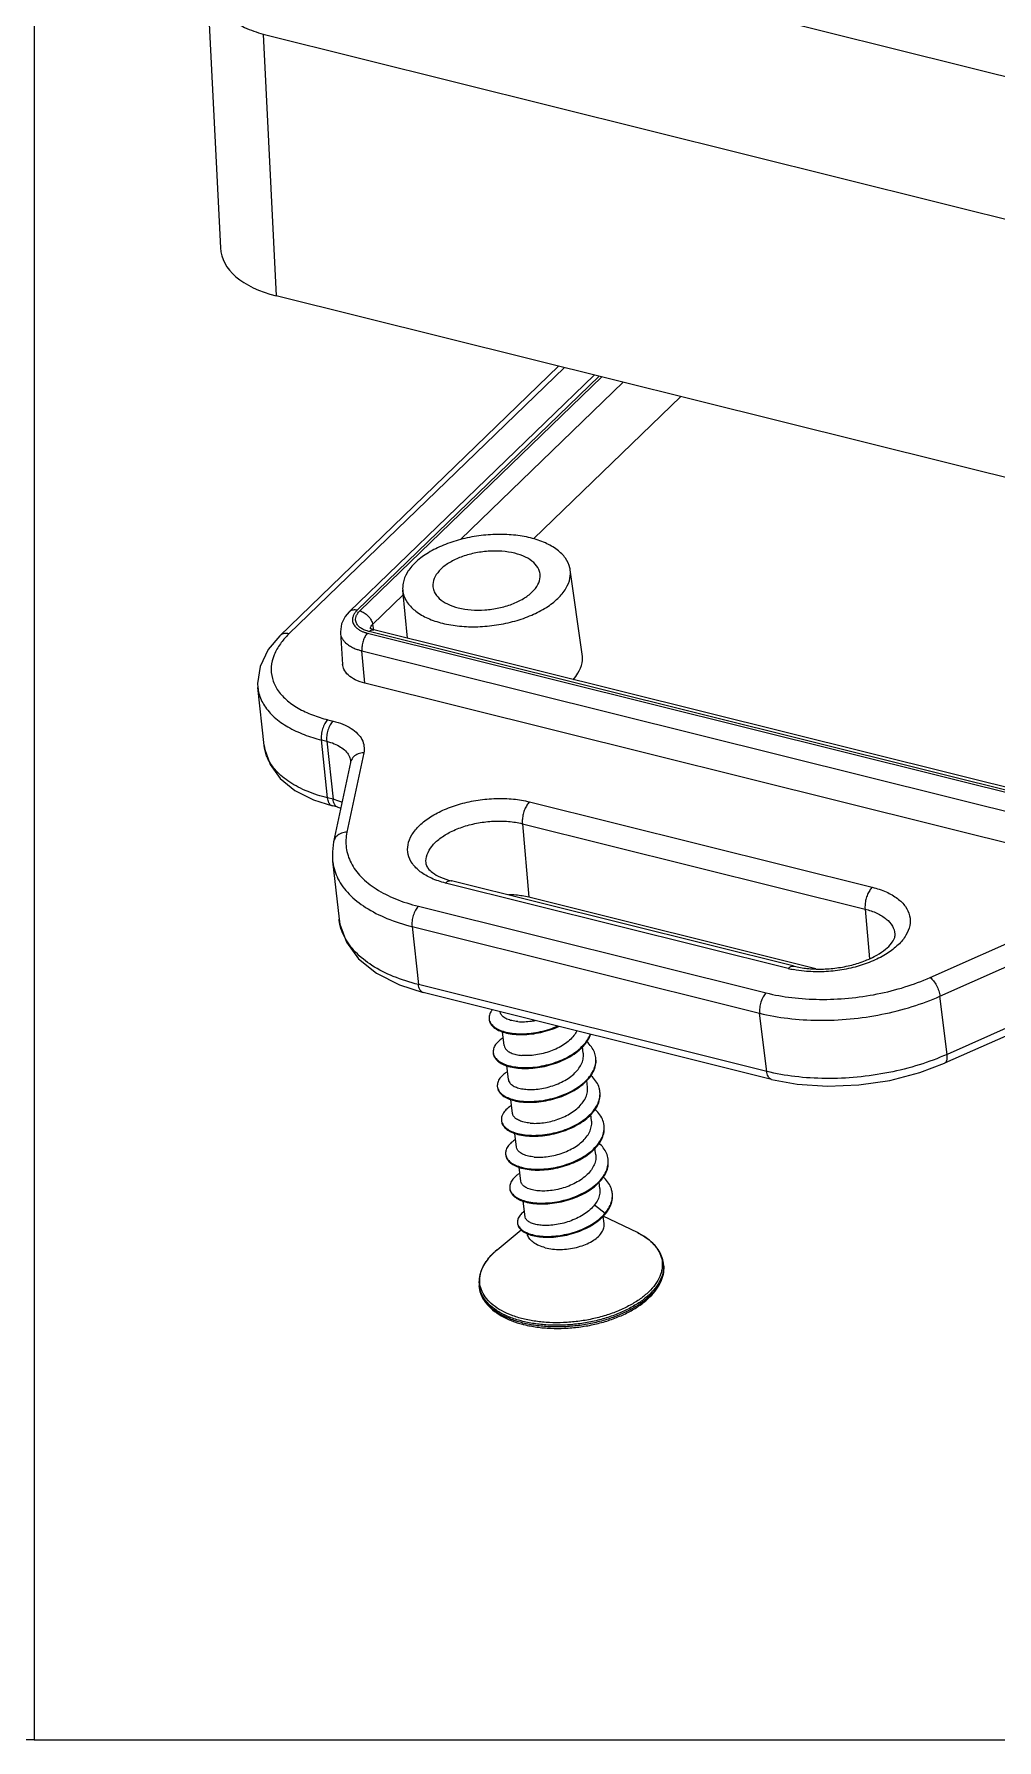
# Model space of a CAD drawing. Header units: millimetres. Extents: x 1786 to 3857, y -2202 to -1928.
# Drawn here: x 3327.5 to 3356, y -2078.5 to -2027.9 of the extents above; entities that cross this region are included whole.
import ezdxf

# ---------------------------------------------------------------- set-up
doc = ezdxf.new("R2010")
doc.units = ezdxf.units.MM
doc.layers.add('3_ALL_AXES', color=7, linetype='Continuous')

# ---------------------------------------------------------------- blocks, each defined once
blk = doc.blocks.new('*u238')
at = {"color": 7, "linetype": 'Continuous'}
for p, q in [((-21.062, 13.769, 0), (1.971, 8.027, 0)), ((-23.987, 11.312, 0), (-23.599, 3.513, 0)), ((-22.334, 9.854, 0), (0.698, 4.112, 0)), ((-22.334, 9.854, 0), (-21.948, 2.097, 0)), ((1.76, -3.814, 0), (-21.948, 2.097, 0)), ((-13.571, 0.008, 0), (-21.832, -7.983, 0)), ((-13.402, -0.034, 0), (-21.565, -7.93, 0)), ((-12.519, -0.254, 0), (-19.779, -7.277, 0)), ((-12.369, -0.291, 0), (-19.541, -7.229, 0)), ((-19.463, -7.248, 0), (-12.291, -0.311, 0)), ((-16.482, -5.134, 0), (-11.659, -0.468, 0)), ((-9.952, -0.894, 0), (-14.316, -5.115, 0)), ((-12.871, -8.535, 0), (-13.229, -6.031, 0)), ((-19.086, -7.653, 0), (-18.178, -6.775, 0)), ((-18.048, -8.059, 0), (-18.192, -6.637, 0)), ((-20.04, -7.893, 0), (-19.974, -8.833, 0)), ((-19.234, -7.91, 0), (4.468, -13.819, 0)), ((4.516, -13.772, 0), (-19.185, -7.863, 0)), ((-19.143, -7.776, 0), (-19.166, -7.763, 0)), ((-19.086, -7.653, 0), (-19.06, -7.811, 0)), ((4.654, -13.718, 0), (-19.048, -7.809, 0)), ((-19.403, -8.432, 0), (4.298, -14.341, 0)), ((-19.315, -9.391, 0), (-19.403, -8.432, 0)), ((-22.303, -11.239, 0), (-22.487, -9.519, 0)), ((4.387, -15.3, 0), (-19.315, -9.391, 0)), ((-20.415, -10.474, 0), (-20.256, -10.513, 0)), ((-20.605, -11.074, 0), (-20.446, -11.114, 0)), ((-20.42, -12.794, 0), (-20.605, -11.074, 0)), ((-20.446, -11.114, 0), (-20.256, -12.835, 0)), ((-19.349, -11.455, 0), (-19.847, -13.808, 0)), ((-19.743, -11.739, 0), (-20.241, -14.092, 0)), ((-20.833, -12.854, 0), (-20.279, -13.03, 0)), ((-20.256, -12.835, 0), (-20.42, -12.794, 0)), ((-20.115, -13.071, 0), (-20.279, -13.03, 0)), ((-20.115, -13.071, 0), (-20.031, -13.098, 0)), ((-14.435, -12.909, 0), (-4.277, -15.442, 0)), ((-14.647, -13.558, 0), (-4.489, -16.091, 0)), ((-14.647, -13.558, 0), (-14.458, -15.739, 0)), ((-20.271, -14.669, 0), (-20.08, -16.39, 0)), ((-6.765, -17.849, 0), (-16.924, -15.317, 0)), ((-6.593, -17.783, 0), (-16.752, -15.25, 0)), ((-17.729, -16.006, 0), (-7.424, -18.575, 0)), ((-5.947, -17.861, 0), (-14.458, -15.739, 0)), ((-4.489, -16.091, 0), (-4.362, -17.56, 0)), ((-20.08, -16.39, 0), (-20.081, -16.388, 0)), ((-17.918, -16.607, 0), (-7.614, -19.176, 0)), ((-17.918, -16.607, 0), (-17.728, -18.329, 0)), ((-2.561, -18.118, 0), (1.014, -16.532, 0)), ((-2.269, -18.673, 0), (1.305, -17.087, 0)), ((-18.288, -18.34, 0), (-17.587, -18.565, 0)), ((-7.404, -20.902, 0), (-17.728, -18.329, 0)), ((-7.263, -21.138, 0), (-17.587, -18.565, 0)), ((-2.059, -20.399, 0), (-2.269, -18.673, 0)), ((-7.404, -20.902, 0), (-7.614, -19.176, 0)), ((1.445, -19.072, 0), (-2.13, -20.658, 0)), ((1.515, -18.813, 0), (-2.059, -20.399, 0)), ((-12.506, -24.859, 0), (-12.189, -25.102, 0)), ((-12.189, -25.102, 0), (-12.186, -25.127, 0))]:
    blk.add_line(p, q, dxfattribs=at)
at = {"color": 7, "linetype": 'Continuous', "elevation": 0}
for points in [[(-19.779, -7.277), (-19.897, -7.413), (-20.008, -7.634), (-20.041, -7.864), (-20.04, -7.893)], [(-21.832, -7.983), (-22.18, -8.395), (-22.423, -8.894), (-22.495, -9.402), (-22.487, -9.522)], [(-19.048, -7.809), (-19.073, -7.803), (-19.143, -7.776)], [(-22.303, -11.236), (-22.285, -11.356), (-22.126, -11.807), (-21.823, -12.219), (-21.386, -12.573), (-20.833, -12.854)], [(-19.74, -11.695), (-19.74, -11.723), (-19.743, -11.739)], [(-20.241, -14.092), (-20.279, -14.388), (-20.271, -14.669)], [(-20.081, -16.388), (-20.058, -16.538), (-19.864, -17.073), (-19.501, -17.564), (-18.974, -17.991), (-18.288, -18.34)], [(-7.263, -21.138), (-6.497, -21.281), (-5.599, -21.343), (-4.675, -21.305), (-3.756, -21.169), (-2.87, -20.939), (-2.13, -20.658)]]:
    blk.add_lwpolyline(points, dxfattribs=at)
at = {"color": 7, "linetype": 'Continuous'}
for centre, radius, start, end in [((-18.932, -6.847, 0), 1.047, 255.5345, 256.0016), ((-19.44, -11.802, 0), 0.309, 160.2755, 168.1949), ((-6.019, -14.851, 0), 3.09, 256.0198, 258.9553), ((-15.357, -19.314, 0), 0.278, 186.7549, 194.644), ((-15.245, -20.318, 0), 0.268, 186.9282, 192.1784), ((-13.082, -20.564, 0), 0.614, 4.6532, 6.9995), ((-15.103, -21.319, 0), 0.288, 187.1594, 192.1282), ((-12.975, -21.57, 0), 0.631, 4.6816, 6.974), ((-14.984, -22.325, 0), 0.283, 186.8411, 197.2381), ((-12.853, -22.573, 0), 0.631, 4.6365, 6.9169), ((-14.878, -23.331, 0), 0.267, 186.7772, 192.075), ((-12.713, -23.575, 0), 0.614, 4.6428, 6.9661), ((-14.741, -24.331, 0), 0.282, 187.1636, 192.1992), ((-12.601, -24.581, 0), 0.624, 1.724, 7.0026), ((-13.113, -24.332, 0), 1.203, 319.4745, 320.2192), ((-13.108, -24.359, 0), 1.2, 320.2183, 321.1239), ((-14.539, -25.362, 0), 0.254, 187.1377, 192.7807), ((-14.86, -27.164, 0), 1.061, 156.5211, 156.7611), ((-14.527, -27.359, 0), 1.448, 141.9547, 145.5692), ((-11.255, -26.687, 0), 0.793, 3.4027, 6.9283), ((-15.151, -27.163, 0), 0.782, 186.9356, 190.4967), ((-13.79, -25.158, 0), 3.351, 255.3074, 256.0025)]:
    blk.add_arc(centre, radius, start, end, dxfattribs=at)
blk.add_ellipse((-20.112, 3.866, 0), major_axis=(3.48, 0.426), ratio=0.537148, start_param=3.102858, end_param=4.092293, dxfattribs=at)
for points, start_tangent, end_tangent in [([(-23.987, 11.311, 0), (-23.986, 11.296, 0), (-23.895, 10.939, 0), (-23.674, 10.605, 0), (-23.33, 10.305, 0), (-22.878, 10.051, 0), (-22.334, 9.854, 0)], (0.049824, -0.998758), (0.961376, -0.275237)), ([(-14.402, -5.085, 0), (-14.906, -5, 0), (-15.451, -4.982, 0), (-16.006, -5.032, 0), (-16.55, -5.149, 0), (-17.047, -5.325, 0), (-17.482, -5.554, 0), (-17.825, -5.821, 0), (-18.062, -6.115, 0), (-18.182, -6.423, 0), (-18.192, -6.637, 0)], (-0.9703, 0.241905), (0.098156, -0.995171)), ([(-14.873, -5.54, 0), (-15.252, -5.48, 0), (-15.662, -5.48, 0), (-16.075, -5.538, 0), (-16.464, -5.652, 0), (-16.801, -5.813, 0), (-17.063, -6.011, 0), (-17.233, -6.232, 0), (-17.3, -6.461, 0), (-17.298, -6.533, 0)], (-0.9703, 0.241905), (0.104394, -0.994536)), ([(-14.122, -6.146, 0), (-14.16, -6.016, 0), (-14.307, -5.817, 0), (-14.551, -5.655, 0), (-14.873, -5.54, 0)], (-0.14401, 0.989576), (-0.9703, 0.241905)), ([(-13.229, -6.031, 0), (-13.24, -5.974, 0), (-13.368, -5.689, 0), (-13.613, -5.44, 0), (-13.965, -5.234, 0), (-14.402, -5.085, 0)], (-0.138989, 0.990294), (-0.9703, 0.241905)), ([(-17.015, -7.612, 0), (-16.512, -7.698, 0), (-15.966, -7.716, 0), (-15.412, -7.666, 0), (-14.867, -7.549, 0), (-14.37, -7.373, 0), (-13.936, -7.144, 0), (-13.592, -6.877, 0), (-13.355, -6.582, 0), (-13.235, -6.275, 0), (-13.229, -6.031, 0)], (0.9703, -0.241905), (-0.138989, 0.990294)), ([(-17.298, -6.533, 0), (-17.258, -6.682, 0), (-17.11, -6.88, 0), (-16.867, -7.043, 0), (-16.545, -7.158, 0)], (0.104394, -0.994536), (0.9703, -0.241905)), ([(-16.545, -7.158, 0), (-16.166, -7.217, 0), (-15.755, -7.218, 0), (-15.342, -7.16, 0), (-14.954, -7.046, 0), (-14.617, -6.884, 0), (-14.354, -6.687, 0), (-14.184, -6.466, 0), (-14.118, -6.237, 0), (-14.122, -6.146, 0)], (0.9703, -0.241905), (-0.14401, 0.989576)), ([(-18.192, -6.637, 0), (-18.178, -6.724, 0), (-18.049, -7.009, 0), (-17.804, -7.258, 0), (-17.453, -7.464, 0), (-17.015, -7.612, 0)], (0.098156, -0.995171), (0.9703, -0.241905)), ([(-19.541, -7.229, 0), (-19.665, -7.222, 0), (-19.764, -7.264, 0), (-19.779, -7.276, 0)], (-0.9703, 0.241905), (-0.714728, -0.699402)), ([(-19.541, -7.229, 0), (-19.567, -7.255, 0), (-19.592, -7.284, 0), (-19.617, -7.317, 0), (-19.639, -7.353, 0), (-19.658, -7.394, 0), (-19.673, -7.438, 0), (-19.681, -7.486, 0), (-19.681, -7.539, 0), (-19.67, -7.595, 0), (-19.646, -7.649, 0), (-19.613, -7.699, 0), (-19.575, -7.74, 0), (-19.535, -7.774, 0), (-19.494, -7.803, 0), (-19.453, -7.827, 0), (-19.413, -7.847, 0), (-19.373, -7.865, 0), (-19.335, -7.879, 0), (-19.3, -7.891, 0), (-19.266, -7.901, 0), (-19.234, -7.91, 0)], (-0.718753, -0.695265), (0.9703, -0.241904)), ([(-19.194, -7.861, 0), (-19.251, -7.844, 0), (-19.312, -7.822, 0), (-19.369, -7.796, 0), (-19.419, -7.767, 0), (-19.462, -7.737, 0), (-19.502, -7.701, 0), (-19.538, -7.66, 0), (-19.567, -7.611, 0), (-19.585, -7.554, 0), (-19.59, -7.49, 0), (-19.576, -7.417, 0), (-19.536, -7.335, 0), (-19.463, -7.248, 0)], (-0.968296, 0.249807), (0.718684, 0.695337)), ([(-19.463, -7.248, 0), (-19.334, -7.304, 0), (-19.218, -7.4, 0), (-19.131, -7.522, 0), (-19.086, -7.653, 0)], (0.9703, -0.241905), (0.162235, -0.986752)), ([(-21.714, -8.087, 0), (-21.819, -8.221, 0), (-22.005, -8.553, 0), (-22.089, -8.904, 0), (-22.057, -9.251, 0), (-21.91, -9.576, 0), (-21.652, -9.874, 0), (-21.294, -10.131, 0), (-20.867, -10.333, 0), (-20.415, -10.474, 0)], (-0.651403, -0.758732), (0.970289, -0.241951)), ([(-21.565, -7.93, 0), (-21.707, -7.922, 0), (-21.82, -7.972, 0), (-21.832, -7.983, 0)], (-0.9703, 0.241905), (-0.715041, -0.699082)), ([(-21.565, -7.93, 0), (-21.714, -8.087, 0)], (-0.718703, -0.695317), (-0.651403, -0.758732)), ([(-20.04, -7.893, 0), (-20.039, -7.905, 0), (-20.023, -7.985, 0), (-19.989, -8.062, 0), (-19.942, -8.132, 0), (-19.888, -8.191, 0), (-19.831, -8.239, 0), (-19.773, -8.28, 0), (-19.715, -8.314, 0), (-19.657, -8.343, 0), (-19.601, -8.368, 0), (-19.548, -8.388, 0), (-19.497, -8.405, 0), (-19.449, -8.42, 0), (-19.403, -8.432, 0)], (0.070741, -0.997495), (0.9703, -0.241904)), ([(-19.234, -7.91, 0), (-19.309, -8.009, 0), (-19.367, -8.142, 0), (-19.4, -8.29, 0), (-19.403, -8.432, 0)], (-0.718749, -0.695269), (0.091956, -0.995763)), ([(-19.185, -7.863, 0), (-19.105, -7.812, 0), (-19.048, -7.81, 0)], (0.71875, 0.695269), (0.976139, -0.217145)), ([(-19.153, -7.771, 0), (-19.146, -7.743, 0)], (0.132641, 0.991164), (0.316513, 0.948588)), ([(-19.146, -7.743, 0), (-19.125, -7.7, 0), (-19.086, -7.653, 0)], (0.316513, 0.948588), (0.718815, 0.695201)), ([(-13.138, -9.288, 0), (-12.999, -9.097, 0), (-12.877, -8.784, 0), (-12.871, -8.534, 0)], (0.65406, 0.756443), (-0.138989, 0.990294)), ([(-19.315, -9.391, 0), (-19.598, -9.29, 0), (-19.81, -9.148, 0), (-19.938, -8.976, 0), (-19.974, -8.833, 0)], (-0.9703, 0.241905), (-0.074454, 0.997224)), ([(-22.487, -9.522, 0), (-22.455, -9.695, 0), (-22.29, -10.061, 0), (-21.999, -10.397, 0), (-21.596, -10.687, 0), (-21.114, -10.915, 0), (-20.605, -11.074, 0)], (0.108851, -0.994058), (0.970078, -0.242793)), ([(-20.415, -10.474, 0), (-20.501, -10.589, 0), (-20.567, -10.743, 0), (-20.604, -10.913, 0), (-20.605, -11.074, 0)], (-0.718749, -0.695269), (0.115215, -0.993341)), ([(-20.256, -10.513, 0), (-20.342, -10.628, 0), (-20.409, -10.782, 0), (-20.445, -10.953, 0), (-20.446, -11.114, 0)], (-0.718749, -0.695269), (0.115215, -0.993341)), ([(-20.256, -10.513, 0), (-19.965, -10.608, 0), (-19.719, -10.735, 0), (-19.529, -10.889, 0), (-19.401, -11.064, 0), (-19.341, -11.256, 0), (-19.349, -11.455, 0)], (0.97027, -0.242026), (-0.206908, -0.97836)), ([(-20.446, -11.114, 0), (-20.221, -11.186, 0), (-20.033, -11.284, 0), (-19.887, -11.402, 0), (-19.788, -11.537, 0), (-19.742, -11.684, 0), (-19.74, -11.695, 0)], (0.970659, -0.240459), (0.109073, -0.994034)), ([(-22.226, -11.548, 0), (-22.302, -11.239, 0)], (-0.366167, 0.930549), (-0.108422, 0.994105)), ([(-20.42, -12.794, 0), (-21.021, -12.598, 0), (-21.543, -12.326, 0), (-21.945, -11.988, 0), (-22.203, -11.603, 0), (-22.226, -11.548, 0)], (-0.970054, 0.242888), (-0.366167, 0.930549)), ([(-19.349, -11.455, 0), (-19.515, -11.487, 0), (-19.648, -11.571, 0), (-19.73, -11.695, 0), (-19.731, -11.697, 0)], (-0.999745, -0.022599), (-0.33803, -0.941135)), ([(-20.279, -13.029, 0), (-20.308, -13.019, 0), (-20.381, -12.937, 0), (-20.42, -12.794, 0)], (-0.975833, 0.21852), (-0.115215, 0.993341)), ([(-19.993, -12.924, 0), (-20.031, -12.908, 0), (-20.256, -12.835, 0)], (-0.913023, 0.407908), (-0.9707, 0.240295)), ([(-20.217, -12.978, 0), (-20.256, -12.835, 0)], (-0.447606, 0.894231), (-0.115215, 0.993341)), ([(-20.115, -13.07, 0), (-20.144, -13.06, 0), (-20.217, -12.978, 0)], (-0.975832, 0.218521), (-0.447606, 0.894231)), ([(-16.924, -15.317, 0), (-17.338, -15.176, 0), (-17.673, -14.981, 0), (-17.908, -14.742, 0), (-18.031, -14.472, 0), (-18.036, -14.183, 0), (-17.922, -13.891, 0), (-17.695, -13.61, 0), (-17.367, -13.355, 0), (-16.954, -13.137, 0), (-16.477, -12.969, 0), (-15.96, -12.858, 0), (-15.429, -12.81, 0), (-14.91, -12.828, 0), (-14.435, -12.909, 0)], (-0.9703, 0.241905), (0.9703, -0.241905)), ([(-14.435, -12.909, 0), (-14.51, -13.004, 0), (-14.575, -13.128, 0), (-14.621, -13.271, 0), (-14.646, -13.419, 0), (-14.647, -13.558, 0)], (-0.718749, -0.695269), (0.086257, -0.996273)), ([(-17.494, -14.771, 0), (-17.501, -14.723, 0), (-17.469, -14.475, 0), (-17.331, -14.23, 0), (-17.094, -14, 0), (-16.772, -13.801, 0), (-16.383, -13.642, 0), (-15.951, -13.534, 0), (-15.5, -13.482, 0), (-15.057, -13.491, 0), (-14.647, -13.558, 0)], (-0.185631, 0.98262), (0.9703, -0.241905)), ([(-19.847, -13.808, 0), (-20.012, -13.841, 0), (-20.146, -13.925, 0), (-20.228, -14.048, 0), (-20.241, -14.092, 0)], (-0.999745, -0.022599), (-0.205048, -0.978752)), ([(-19.847, -13.808, 0), (-19.866, -14.271, 0), (-19.725, -14.718, 0), (-19.426, -15.13, 0), (-18.98, -15.491, 0), (-18.406, -15.787, 0), (-17.729, -16.006, 0)], (-0.206795, -0.978384), (0.970281, -0.241983)), ([(-20.271, -14.669, 0), (-20.267, -14.701, 0), (-20.112, -15.191, 0), (-19.783, -15.644, 0), (-19.293, -16.04, 0), (-18.663, -16.365, 0), (-17.918, -16.607, 0)], (0.109183, -0.994022), (0.970185, -0.242366)), ([(-17.494, -14.771, 0), (-17.444, -14.878, 0), (-17.309, -15.009, 0), (-17.078, -15.14, 0), (-16.752, -15.25, 0)], (0.182551, -0.983196), (0.9703, -0.241905)), ([(-16.924, -15.317, 0), (-16.843, -15.26, 0), (-16.765, -15.247, 0), (-16.752, -15.25, 0)], (0.718749, 0.695269), (0.967225, -0.253921)), ([(-14.458, -15.739, 0), (-14.84, -15.676, 0), (-15.06, -15.665, 0)], (-0.9703, 0.241905), (-0.999915, 0.013059)), ([(-4.277, -15.442, 0), (-3.862, -15.582, 0), (-3.527, -15.778, 0), (-3.292, -16.016, 0), (-3.169, -16.287, 0), (-3.165, -16.575, 0), (-3.278, -16.867, 0), (-3.505, -17.148, 0), (-3.833, -17.404, 0), (-4.246, -17.621, 0), (-4.723, -17.79, 0), (-5.24, -17.901, 0), (-5.771, -17.948, 0), (-6.29, -17.931, 0), (-6.611, -17.884, 0)], (0.9703, -0.241905), (-0.981416, 0.191894)), ([(-4.277, -15.442, 0), (-4.352, -15.537, 0), (-4.417, -15.661, 0), (-4.463, -15.803, 0), (-4.488, -15.951, 0), (-4.489, -16.091, 0)], (-0.718749, -0.695269), (0.086257, -0.996273)), ([(-17.729, -16.006, 0), (-17.815, -16.121, 0), (-17.881, -16.276, 0), (-17.917, -16.446, 0), (-17.918, -16.607, 0)], (-0.718749, -0.695269), (0.115215, -0.993341)), ([(-4.489, -16.091, 0), (-4.136, -16.213, 0), (-3.861, -16.384, 0), (-3.68, -16.593, 0), (-3.603, -16.829, 0), (-3.601, -16.848, 0)], (0.9703, -0.241905), (0.05798, -0.998318)), ([(-17.728, -18.329, 0), (-18.473, -18.086, 0), (-19.104, -17.761, 0), (-19.593, -17.365, 0), (-19.921, -16.913, 0), (-20.077, -16.422, 0), (-20.08, -16.39, 0)], (-0.970173, 0.242415), (-0.109005, 0.994041)), ([(-6.593, -17.783, 0), (-6.211, -17.849, 0), (-5.78, -17.868, 0), (-5.328, -17.834, 0), (-4.885, -17.748, 0), (-4.48, -17.617, 0), (-4.139, -17.454, 0), (-3.879, -17.276, 0), (-3.708, -17.104, 0), (-3.62, -16.955, 0), (-3.601, -16.848, 0)], (0.9703, -0.241905), (-0.059281, 0.998241)), ([(-7.424, -18.575, 0), (-6.663, -18.714, 0), (-5.839, -18.767, 0), (-4.982, -18.731, 0), (-4.128, -18.607, 0), (-3.31, -18.399, 0), (-2.561, -18.118, 0)], (0.970319, -0.241828), (0.914081, 0.405532)), ([(-6.765, -17.849, 0), (-6.685, -17.793, 0), (-6.607, -17.78, 0), (-6.594, -17.783, 0)], (0.718749, 0.695269), (0.967225, -0.253921)), ([(-2.561, -18.118, 0), (-2.464, -18.216, 0), (-2.374, -18.355, 0), (-2.306, -18.516, 0), (-2.269, -18.673, 0)], (0.803454, -0.595367), (0.126194, -0.992006)), ([(-17.587, -18.564, 0), (-17.616, -18.553, 0), (-17.689, -18.471, 0), (-17.728, -18.328, 0)], (-0.975832, 0.21852), (-0.115215, 0.993341)), ([(-7.424, -18.575, 0), (-7.51, -18.69, 0), (-7.576, -18.845, 0), (-7.612, -19.015, 0), (-7.613, -19.176, 0)], (-0.718749, -0.695269), (0.115215, -0.993341)), ([(-7.614, -19.176, 0), (-6.777, -19.328, 0), (-5.871, -19.387, 0), (-4.931, -19.347, 0), (-3.993, -19.21, 0), (-3.094, -18.982, 0), (-2.269, -18.673, 0)], (0.970415, -0.241445), (0.914237, 0.405179)), ([(-15.538, -19.073, 0), (-15.585, -19.14, 0), (-15.631, -19.264, 0), (-15.633, -19.346, 0)], (-0.636065, -0.771636), (0.11822, -0.992987)), ([(-14.785, -19.425, 0), (-14.958, -19.398, 0), (-15.103, -19.35, 0), (-15.214, -19.285, 0), (-15.282, -19.207, 0), (-15.307, -19.135, 0)], (-0.996245, 0.086581), (-0.126151, 0.992011)), ([(-15.63, -19.372, 0), (-15.623, -19.409, 0), (-15.567, -19.522, 0), (-15.461, -19.621, 0), (-15.31, -19.704, 0), (-15.119, -19.765, 0), (-14.894, -19.801, 0), (-14.644, -19.811, 0), (-14.378, -19.793, 0), (-14.104, -19.747, 0), (-13.833, -19.672, 0), (-13.573, -19.572, 0), (-13.565, -19.568, 0)], (0.11822, -0.992987), (0.909838, 0.414965)), ([(-15.626, -19.384, 0), (-15.57, -19.497, 0), (-15.464, -19.596, 0), (-15.313, -19.678, 0), (-15.122, -19.74, 0), (-14.897, -19.776, 0), (-14.648, -19.786, 0), (-14.381, -19.768, 0), (-14.107, -19.722, 0), (-13.836, -19.647, 0), (-13.604, -19.559, 0)], (0.253453, -0.967348), (0.916277, 0.400545)), ([(-14.785, -19.425, 0), (-14.587, -19.43, 0), (-14.374, -19.411, 0), (-14.272, -19.394, 0)], (0.996245, -0.086581), (0.982095, 0.188384)), ([(-13.029, -19.701, 0), (-13.117, -19.837, 0), (-13.247, -19.977, 0), (-13.414, -20.105, 0), (-13.607, -20.216, 0), (-13.814, -20.305, 0), (-14.029, -20.371, 0), (-14.25, -20.414, 0), (-14.465, -20.434, 0), (-14.662, -20.429, 0)], (-0.454378, -0.890809), (-0.996245, 0.086581)), ([(-15.214, -19.906, 0), (-15.328, -19.989, 0), (-15.439, -20.108, 0), (-15.5, -20.231, 0), (-15.511, -20.35, 0)], (-0.843977, -0.536379), (0.120571, -0.992705)), ([(-15.508, -20.376, 0), (-15.508, -20.378, 0), (-15.466, -20.493, 0), (-15.375, -20.597, 0), (-15.237, -20.685, 0), (-15.057, -20.753, 0), (-14.842, -20.797, 0), (-14.598, -20.815, 0), (-14.336, -20.806, 0), (-14.063, -20.768, 0), (-13.79, -20.701, 0), (-13.526, -20.608, 0), (-13.28, -20.49, 0), (-13.061, -20.351, 0), (-12.877, -20.194, 0), (-12.734, -20.023, 0), (-12.638, -19.843, 0), (-12.623, -19.803, 0)], (0.120571, -0.992705), (0.31621, 0.948689)), ([(-15.507, -20.375, 0), (-15.469, -20.468, 0), (-15.378, -20.572, 0), (-15.24, -20.66, 0), (-15.06, -20.728, 0), (-14.845, -20.772, 0), (-14.601, -20.79, 0), (-14.339, -20.781, 0), (-14.066, -20.742, 0), (-13.793, -20.676, 0), (-13.529, -20.583, 0), (-13.283, -20.465, 0), (-13.064, -20.326, 0), (-12.88, -20.168, 0), (-12.737, -19.998, 0), (-12.641, -19.818, 0), (-12.634, -19.8, 0)], (0.210191, -0.97766), (0.344961, 0.938617)), ([(-15.184, -20.139, 0), (-15.16, -20.212, 0), (-15.091, -20.29, 0), (-14.981, -20.355, 0), (-14.836, -20.402, 0), (-14.662, -20.429, 0)], (0.126116, -0.992016), (0.996245, -0.086581)), ([(-12.472, -20.489, 0), (-12.51, -20.336, 0), (-12.602, -20.17, 0), (-12.736, -20.024, 0)], (-0.121772, 0.992558), (-0.748187, 0.663488)), ([(-15.385, -21.38, 0), (-15.361, -21.464, 0), (-15.285, -21.572, 0), (-15.16, -21.665, 0), (-14.992, -21.739, 0), (-14.786, -21.791, 0), (-14.551, -21.817, 0), (-14.293, -21.815, 0), (-14.022, -21.786, 0), (-13.748, -21.728, 0), (-13.48, -21.643, 0), (-13.228, -21.532, 0), (-13.001, -21.398, 0), (-12.805, -21.246, 0), (-12.65, -21.079, 0), (-12.539, -20.901, 0), (-12.477, -20.719, 0), (-12.466, -20.537, 0), (-12.469, -20.514, 0)], (0.124405, -0.992232), (-0.121772, 0.992558)), ([(-15.384, -21.379, 0), (-15.364, -21.439, 0), (-15.288, -21.547, 0), (-15.163, -21.64, 0), (-14.995, -21.714, 0), (-14.789, -21.765, 0), (-14.554, -21.792, 0), (-14.296, -21.79, 0), (-14.025, -21.761, 0), (-13.751, -21.703, 0), (-13.483, -21.617, 0), (-13.231, -21.507, 0), (-13.004, -21.373, 0), (-12.808, -21.221, 0), (-12.653, -21.054, 0), (-12.542, -20.876, 0), (-12.48, -20.694, 0), (-12.469, -20.514, 0)], (0.209897, -0.977723), (-0.08112, 0.996704)), ([(-14.54, -21.433, 0), (-14.343, -21.438, 0), (-14.128, -21.419, 0), (-13.908, -21.375, 0), (-13.693, -21.309, 0), (-13.485, -21.221, 0), (-13.292, -21.11, 0), (-13.126, -20.982, 0), (-12.995, -20.842, 0), (-12.901, -20.694, 0), (-12.847, -20.538, 0), (-12.838, -20.381, 0), (-12.84, -20.362, 0)], (0.996245, -0.086581), (-0.122014, 0.992528)), ([(-2.059, -20.399, 0), (-2.885, -20.708, 0), (-3.784, -20.936, 0), (-4.721, -21.073, 0), (-5.661, -21.113, 0), (-6.566, -21.055, 0), (-7.404, -20.902, 0)], (-0.914258, -0.405133), (-0.970427, 0.241396)), ([(-2.13, -20.656, 0), (-2.102, -20.639, 0), (-2.06, -20.546, 0), (-2.06, -20.4, 0)], (0.923841, 0.382775), (-0.126194, 0.992006)), ([(-15.092, -20.91, 0), (-15.163, -20.96, 0), (-15.288, -21.076, 0), (-15.365, -21.198, 0), (-15.39, -21.321, 0), (-15.388, -21.354, 0)], (-0.843488, -0.537147), (0.124405, -0.992232)), ([(-15.062, -21.143, 0), (-15.037, -21.216, 0), (-14.968, -21.294, 0), (-14.858, -21.359, 0), (-14.713, -21.406, 0), (-14.54, -21.433, 0)], (0.126085, -0.992019), (0.996245, -0.086581)), ([(-12.447, -21.222, 0), (-12.572, -21.067, 0), (-12.616, -21.026, 0)], (-0.528153, 0.849149), (-0.750389, 0.660996)), ([(-12.349, -21.493, 0), (-12.37, -21.391, 0), (-12.447, -21.222, 0)], (-0.121407, 0.992603), (-0.528153, 0.849149)), ([(-7.263, -21.138, 0), (-7.292, -21.127, 0), (-7.365, -21.045, 0), (-7.404, -20.902, 0)], (-0.975767, 0.218811), (-0.115215, 0.993341)), ([(-15.263, -22.384, 0), (-15.252, -22.434, 0), (-15.19, -22.545, 0), (-15.079, -22.643, 0), (-14.924, -22.723, 0), (-14.728, -22.782, 0), (-14.501, -22.816, 0), (-14.249, -22.823, 0), (-13.981, -22.802, 0), (-13.707, -22.752, 0), (-13.436, -22.675, 0), (-13.178, -22.571, 0), (-12.943, -22.444, 0), (-12.737, -22.297, 0), (-12.569, -22.134, 0), (-12.444, -21.959, 0), (-12.368, -21.777, 0), (-12.342, -21.595, 0), (-12.346, -21.518, 0)], (0.119766, -0.992802), (-0.121407, 0.992603)), ([(-15.255, -22.409, 0), (-15.193, -22.52, 0), (-15.082, -22.618, 0), (-14.927, -22.698, 0), (-14.732, -22.757, 0), (-14.504, -22.791, 0), (-14.252, -22.798, 0), (-13.984, -22.777, 0), (-13.71, -22.727, 0), (-13.439, -22.65, 0), (-13.181, -22.546, 0), (-12.946, -22.419, 0), (-12.74, -22.272, 0), (-12.572, -22.109, 0), (-12.447, -21.934, 0), (-12.371, -21.752, 0), (-12.345, -21.57, 0), (-12.347, -21.518, 0)], (0.297134, -0.954836), (-0.081606, 0.996665)), ([(-14.417, -22.437, 0), (-14.225, -22.442, 0), (-14.018, -22.424, 0), (-13.804, -22.384, 0), (-13.591, -22.321, 0), (-13.387, -22.237, 0), (-13.199, -22.133, 0), (-13.034, -22.013, 0), (-12.899, -21.879, 0), (-12.798, -21.735, 0), (-12.735, -21.586, 0), (-12.713, -21.435, 0), (-12.717, -21.366, 0)], (0.996245, -0.086581), (-0.121263, 0.99262)), ([(-14.969, -21.914, 0), (-14.995, -21.931, 0), (-15.133, -22.045, 0), (-15.225, -22.166, 0), (-15.266, -22.289, 0), (-15.266, -22.358, 0)], (-0.843836, -0.5366), (0.119766, -0.992802)), ([(-14.417, -22.437, 0), (-14.591, -22.41, 0), (-14.736, -22.363, 0), (-14.846, -22.297, 0), (-14.915, -22.219, 0), (-14.939, -22.147, 0)], (-0.996245, 0.086581), (-0.126126, 0.992014)), ([(-12.227, -22.497, 0), (-12.235, -22.448, 0), (-12.296, -22.275, 0), (-12.407, -22.115, 0), (-12.494, -22.029, 0)], (-0.120457, 0.992719), (-0.751106, 0.660182)), ([(-15.14, -23.388, 0), (-15.138, -23.403, 0), (-15.091, -23.517, 0), (-14.995, -23.62, 0), (-14.852, -23.705, 0), (-14.668, -23.771, 0), (-14.449, -23.812, 0), (-14.203, -23.828, 0), (-13.939, -23.815, 0), (-13.666, -23.774, 0), (-13.393, -23.705, 0), (-13.131, -23.609, 0), (-12.887, -23.488, 0), (-12.672, -23.347, 0), (-12.492, -23.188, 0), (-12.354, -23.016, 0), (-12.263, -22.836, 0), (-12.221, -22.653, 0), (-12.224, -22.522, 0)], (0.118344, -0.992973), (-0.120457, 0.992719)), ([(-15.139, -23.387, 0), (-15.094, -23.492, 0), (-14.998, -23.594, 0), (-14.855, -23.68, 0), (-14.671, -23.746, 0), (-14.452, -23.787, 0), (-14.206, -23.802, 0), (-13.942, -23.79, 0), (-13.669, -23.749, 0), (-13.396, -23.679, 0), (-13.134, -23.583, 0), (-12.89, -23.463, 0), (-12.675, -23.322, 0), (-12.495, -23.163, 0), (-12.357, -22.991, 0), (-12.266, -22.811, 0), (-12.224, -22.628, 0), (-12.224, -22.522, 0)], (0.20909, -0.977896), (-0.080859, 0.996726)), ([(-14.294, -23.441, 0), (-14.097, -23.446, 0), (-13.884, -23.427, 0), (-13.664, -23.383, 0), (-13.445, -23.317, 0), (-13.237, -23.227, 0), (-13.047, -23.118, 0), (-12.883, -22.991, 0), (-12.751, -22.851, 0), (-12.656, -22.702, 0), (-12.603, -22.548, 0), (-12.592, -22.393, 0), (-12.595, -22.37, 0)], (0.996245, -0.086581), (-0.121821, 0.992552)), ([(-14.846, -22.918, 0), (-14.974, -23.014, 0), (-15.08, -23.133, 0), (-15.136, -23.256, 0), (-15.143, -23.362, 0)], (-0.844239, -0.535966), (0.118344, -0.992973)), ([(-14.294, -23.441, 0), (-14.469, -23.414, 0), (-14.614, -23.366, 0), (-14.723, -23.302, 0), (-14.791, -23.224, 0), (-14.816, -23.151, 0)], (-0.996245, 0.086581), (-0.126127, 0.992014)), ([(-12.104, -23.501, 0), (-12.15, -23.329, 0), (-12.247, -23.165, 0), (-12.369, -23.035, 0)], (-0.12129, 0.992617), (-0.749425, 0.66209)), ([(-15.018, -24.392, 0), (-14.988, -24.488, 0), (-14.906, -24.595, 0), (-14.776, -24.686, 0), (-14.604, -24.758, 0), (-14.395, -24.807, 0), (-14.156, -24.83, 0), (-13.896, -24.826, 0), (-13.625, -24.793, 0), (-13.351, -24.732, 0), (-13.085, -24.644, 0), (-12.835, -24.53, 0), (-12.61, -24.395, 0), (-12.419, -24.24, 0), (-12.268, -24.072, 0), (-12.162, -23.894, 0), (-12.106, -23.711, 0), (-12.101, -23.53, 0), (-12.101, -23.526, 0)], (0.124375, -0.992235), (-0.12129, 0.992617)), ([(-15.017, -24.391, 0), (-14.991, -24.463, 0), (-14.909, -24.57, 0), (-14.779, -24.661, 0), (-14.607, -24.733, 0), (-14.398, -24.782, 0), (-14.159, -24.805, 0), (-13.899, -24.801, 0), (-13.628, -24.768, 0), (-13.354, -24.707, 0), (-13.088, -24.619, 0), (-12.838, -24.505, 0), (-12.613, -24.37, 0), (-12.422, -24.215, 0), (-12.271, -24.047, 0), (-12.165, -23.869, 0), (-12.109, -23.686, 0), (-12.102, -23.526, 0)], (0.211002, -0.977486), (-0.081037, 0.996711)), ([(-12.472, -23.374, 0), (-12.47, -23.394, 0), (-12.48, -23.55, 0), (-12.534, -23.706, 0), (-12.628, -23.855, 0), (-12.759, -23.994, 0), (-12.926, -24.123, 0), (-13.119, -24.233, 0), (-13.326, -24.322, 0), (-13.541, -24.387, 0), (-13.761, -24.431, 0), (-13.976, -24.45, 0), (-14.172, -24.445, 0)], (0.122031, -0.992526), (-0.996245, 0.086581)), ([(-14.724, -23.922, 0), (-14.811, -23.984, 0), (-14.931, -24.101, 0), (-15.002, -24.224, 0), (-15.023, -24.346, 0), (-15.021, -24.366, 0)], (-0.843598, -0.536976), (0.124375, -0.992235)), ([(-14.172, -24.445, 0), (-14.346, -24.418, 0), (-14.49, -24.371, 0), (-14.6, -24.306, 0), (-14.669, -24.228, 0), (-14.694, -24.155, 0)], (-0.996245, 0.086581), (-0.126066, 0.992022)), ([(-11.982, -24.505, 0), (-12.009, -24.385, 0), (-12.091, -24.217, 0), (-12.221, -24.063, 0), (-12.247, -24.039, 0)], (-0.121763, 0.992559), (-0.749734, 0.661739)), ([(-12.35, -24.378, 0), (-12.348, -24.398, 0), (-12.357, -24.554, 0), (-12.411, -24.711, 0), (-12.506, -24.859, 0)], (0.122027, -0.992527), (-0.617249, -0.786768)), ([(-12.189, -25.102, 0), (-12.069, -24.926, 0), (-11.998, -24.745, 0), (-11.977, -24.562, 0)], (0.639838, 0.76851), (-0.029915, 0.999552)), ([(-12.174, -25.113, 0), (-12.066, -24.951, 0), (-11.995, -24.77, 0), (-11.974, -24.587, 0), (-11.979, -24.53, 0)], (0.627611, 0.778527), (-0.121763, 0.992559)), ([(-14.585, -25.047, 0), (-14.696, -25.144, 0), (-14.767, -25.25, 0), (-14.793, -25.357, 0), (-14.791, -25.394, 0)], (-0.814395, -0.580311), (0.123999, -0.992282)), ([(-14.787, -25.418, 0), (-14.773, -25.463, 0), (-14.706, -25.56, 0), (-14.594, -25.646, 0), (-14.441, -25.715, 0), (-14.251, -25.765, 0), (-14.031, -25.791, 0), (-13.788, -25.792, 0), (-13.531, -25.766, 0), (-13.269, -25.714, 0), (-13.01, -25.635, 0), (-12.765, -25.532, 0), (-12.541, -25.406, 0), (-12.347, -25.262, 0), (-12.199, -25.114, 0)], (0.221001, -0.975274), (0.649771, 0.76013)), ([(-14.047, -25.468, 0), (-14.209, -25.448, 0), (-14.348, -25.411, 0), (-14.456, -25.359, 0), (-14.528, -25.296, 0), (-14.563, -25.225, 0), (-14.565, -25.21, 0)], (-0.998147, 0.060855), (-0.115062, 0.993358)), ([(-14.515, -25.71, 0), (-14.438, -25.74, 0), (-14.248, -25.79, 0), (-14.028, -25.816, 0), (-13.785, -25.817, 0), (-13.528, -25.791, 0), (-13.266, -25.739, 0), (-13.007, -25.66, 0), (-12.762, -25.557, 0), (-12.538, -25.431, 0), (-12.344, -25.287, 0), (-12.186, -25.127, 0)], (0.913006, -0.407945), (0.639838, 0.76851)), ([(-12.506, -24.859, 0), (-12.636, -24.998, 0), (-12.802, -25.127, 0), (-12.993, -25.239, 0), (-13.199, -25.329, 0), (-13.416, -25.398, 0), (-13.637, -25.445, 0), (-13.852, -25.468, 0), (-14.047, -25.468, 0)], (-0.617249, -0.786768), (-0.998147, 0.060855)), ([(-14.788, -25.419, 0), (-14.77, -25.488, 0), (-14.703, -25.585, 0), (-14.591, -25.671, 0), (-14.515, -25.71, 0)], (0.123999, -0.992282), (0.913006, -0.407945)), ([(-11.239, -25.684, 0), (-11.141, -25.735, 0), (-10.892, -25.901, 0), (-10.701, -26.09, 0), (-10.571, -26.299, 0), (-10.506, -26.521, 0), (-10.507, -26.753, 0), (-10.575, -26.986, 0), (-10.708, -27.217, 0), (-10.902, -27.439, 0), (-11.152, -27.647, 0), (-11.454, -27.836, 0), (-11.798, -28.001, 0), (-12.177, -28.138, 0), (-12.581, -28.244, 0), (-13.001, -28.315, 0), (-13.426, -28.351, 0), (-13.845, -28.35, 0), (-14.248, -28.313, 0), (-14.626, -28.24, 0)], (0.898629, -0.43871), (-0.9703, 0.241905)), ([(-10.468, -26.591, 0), (-10.52, -26.383, 0), (-10.624, -26.184, 0), (-10.781, -25.997, 0), (-10.988, -25.829, 0), (-11.239, -25.684, 0)], (-0.12115, 0.992634), (-0.898682, 0.438601)), ([(-15.397, -26.191, 0), (-15.606, -26.393, 0), (-15.766, -26.606, 0), (-15.874, -26.824, 0), (-15.927, -27.043, 0), (-15.927, -27.258, 0)], (-0.766811, -0.641872), (0.12115, -0.992634)), ([(-15.55, -26.333, 0), (-15.508, -26.291, 0), (-15.397, -26.191, 0)], (0.696423, 0.717632), (0.766792, 0.641895)), ([(-14.626, -28.24, 0), (-14.969, -28.134, 0), (-15.268, -27.996, 0), (-15.517, -27.83, 0), (-15.708, -27.64, 0), (-15.838, -27.432, 0), (-15.903, -27.209, 0), (-15.902, -26.978, 0), (-15.835, -26.745, 0)], (-0.9703, 0.241905), (0.394564, 0.918868)), ([(-15.833, -26.741, 0), (-15.721, -26.541, 0)], (0.398409, 0.917208), (0.565084, 0.825033)), ([(-15.667, -26.467, 0), (-15.55, -26.333, 0)], (0.615824, 0.787884), (0.696423, 0.717632)), ([(-10.463, -26.64, 0), (-10.471, -26.81, 0), (-10.539, -27.047, 0), (-10.673, -27.28, 0), (-10.87, -27.505, 0), (-11.123, -27.715, 0), (-11.428, -27.906, 0), (-11.776, -28.073, 0), (-12.159, -28.211, 0), (-12.567, -28.318, 0), (-12.992, -28.39, 0), (-13.421, -28.426, 0), (-13.845, -28.426, 0), (-14.252, -28.388, 0), (-14.634, -28.314, 0)], (0.059473, -0.99823), (-0.9703, 0.241905)), ([(-10.462, -26.64, 0), (-10.465, -26.859, 0), (-10.534, -27.096, 0), (-10.667, -27.329, 0), (-10.864, -27.554, 0), (-11.117, -27.764, 0), (-11.422, -27.955, 0), (-11.77, -28.122, 0), (-12.153, -28.26, 0), (-12.561, -28.367, 0), (-12.986, -28.439, 0), (-13.415, -28.475, 0), (-13.839, -28.475, 0), (-14.246, -28.437, 0), (-14.628, -28.363, 0)], (0.12075, -0.992683), (-0.9703, 0.241905)), ([(-14.6, -28.41, 0), (-14.219, -28.483, 0), (-13.813, -28.52, 0), (-13.394, -28.52, 0), (-12.969, -28.483, 0), (-12.55, -28.411, 0), (-12.146, -28.304, 0), (-11.767, -28.165, 0), (-11.421, -27.998, 0), (-11.118, -27.805, 0), (-10.864, -27.59, 0), (-10.667, -27.359, 0), (-10.533, -27.119, 0), (-10.465, -26.878, 0), (-10.462, -26.64, 0)], (0.9703, -0.241905), (-0.12115, 0.992634)), ([(-14.628, -28.363, 0), (-14.975, -28.255, 0), (-15.277, -28.116, 0), (-15.529, -27.948, 0), (-15.722, -27.757, 0), (-15.854, -27.546, 0), (-15.919, -27.321, 0), (-15.921, -27.307, 0)], (-0.9703, 0.241905), (-0.12075, 0.992683)), ([(-15.921, -27.307, 0), (-15.858, -27.542, 0), (-15.728, -27.766, 0), (-15.53, -27.971, 0), (-15.271, -28.15, 0), (-14.958, -28.298, 0), (-14.64, -28.4, 0)], (0.12115, -0.992634), (0.967294, -0.253658)), ([(-14.634, -28.314, 0), (-14.981, -28.206, 0), (-15.283, -28.067, 0), (-15.535, -27.899, 0), (-15.728, -27.708, 0), (-15.86, -27.497, 0), (-15.92, -27.306, 0)], (-0.9703, 0.241905), (-0.182009, 0.983297))]:
    blk.add_spline(points, degree=3, dxfattribs=dict(at, start_tangent=start_tangent, end_tangent=end_tangent))
at = {"layer": '3_ALL_AXES', "color": 7, "linetype": 'Continuous'}
for p, q in [((-15.184, -20.139, 0), (-15.234, -19.728, 0)), ((-12.84, -20.362, 0), (-12.863, -20.176, 0)), ((-15.062, -21.143, 0), (-15.112, -20.732, 0)), ((-12.717, -21.366, 0), (-12.74, -21.176, 0)), ((-14.939, -22.147, 0), (-14.989, -21.74, 0)), ((-12.595, -22.37, 0), (-12.618, -22.181, 0)), ((-14.817, -23.151, 0), (-14.867, -22.74, 0)), ((-12.472, -23.374, 0), (-12.495, -23.19, 0)), ((-14.694, -24.155, 0), (-14.744, -23.744, 0)), ((-12.35, -24.378, 0), (-12.373, -24.189, 0)), ((-14.565, -25.21, 0), (-14.621, -24.75, 0)), ((-12.224, -25.412, 0), (-12.25, -25.192, 0)), ((-11.239, -25.684, 0), (-12.249, -25.191, 0)), ((-15.397, -26.191, 0), (-14.687, -25.597, 0)), ((-10.462, -26.64, 0), (-10.468, -26.591, 0)), ((-15.921, -27.307, 0), (-15.927, -27.258, 0))]:
    blk.add_line(p, q, dxfattribs=at)
for points, start_tangent, end_tangent in [([(-13.966, -26.132, 0), (-14.155, -26.069, 0), (-14.31, -25.983, 0), (-14.423, -25.879, 0), (-14.491, -25.76, 0), (-14.503, -25.712, 0)], (-0.9703, 0.241905), (-0.183936, 0.982938)), ([(-13.966, -26.132, 0), (-13.75, -26.17, 0), (-13.518, -26.181, 0), (-13.279, -26.164, 0), (-13.044, -26.12, 0), (-12.822, -26.052, 0), (-12.625, -25.962, 0), (-12.46, -25.853, 0), (-12.334, -25.732, 0), (-12.254, -25.602, 0), (-12.222, -25.471, 0), (-12.224, -25.412, 0)], (0.9703, -0.241905), (-0.12171, 0.992566))]:
    blk.add_spline(points, degree=3, dxfattribs=dict(at, start_tangent=start_tangent, end_tangent=end_tangent))
blk = doc.blocks.new('*u275')
at = {"layer": 'Defpoints', "color": 2}
for points in [[(0, 81.449), (-58.237, 81.449), (-58.237, 0), (0, 0)], [(0, 81.449), (58.237, 81.449), (58.237, 0), (0, 0)]]:
    blk.add_lwpolyline(points, close=True, dxfattribs=at)
blk.add_blockref('*u238', (-29.119, 40.724))

msp = doc.modelspace()

# ---------------------------------------------------------------- block references
for p in [(3269.262, -2078.475, 0), (3385.737, -2078.475, 0)]:
    msp.add_blockref('*u275', p)

doc.saveas('drawing.dxf')
